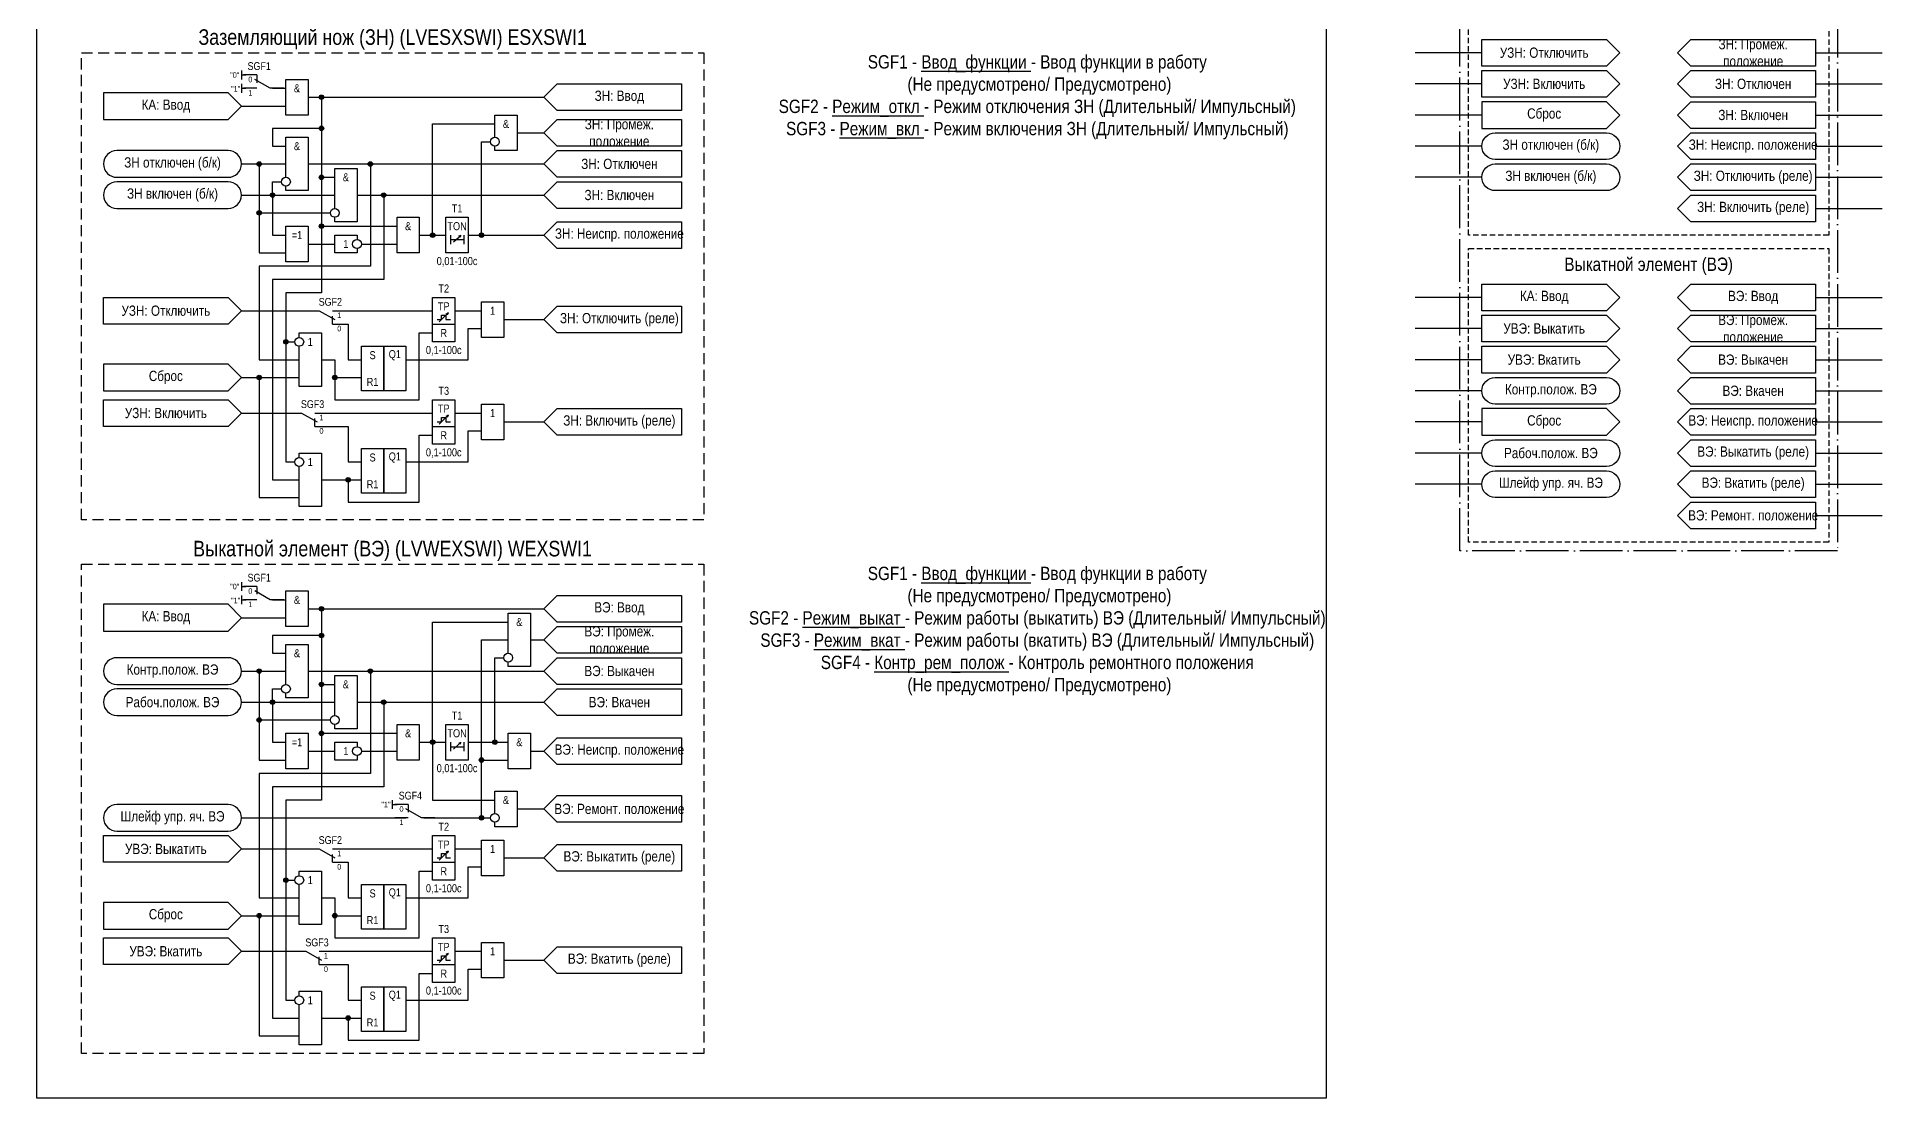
# Model space of a CAD drawing. Header units: millimetres. Extents: x -13 to 415, y 0 to 437.
# Drawn here: x 0 to 415, y 0 to 238.6 of the extents above; entities that cross this region are included whole.
import ezdxf
from ezdxf.enums import TextEntityAlignment as Align

# ---------------------------------------------------------------- set-up
doc = ezdxf.new("R2010")
doc.units = ezdxf.units.MM
doc.linetypes.add('ACAD_ISO04W100', pattern=[30, 24, -3, 0, -3])
doc.linetypes.add('штриховая2', pattern=[0.375, 0.25, -0.125])
doc.layers.add('TEXT', color=7, linetype='Continuous', lineweight=25)
doc.layers.add('Основная', color=7, linetype='Continuous')
doc.styles.add('2.5_Gost_RD', font='ARIALN.TTF', dxfattribs={"height": 2.5})
doc.styles.add('3.5_Gost_RD', font='ARIALN.TTF', dxfattribs={"height": 3.5})
doc.styles.add('Вывод', font='ARIALN.TTF', dxfattribs={"height": 2.5})
doc.styles.add('Компонент', font='ARIALN.TTF', dxfattribs={"height": 3.5})

# ---------------------------------------------------------------- blocks, each defined once
blk = doc.blocks.new('Точка')
at = {"ltscale": 100}
h = blk.add_hatch(color=256, dxfattribs=at)
h.dxf.hatch_style = 1
edge = h.paths.add_edge_path()
edge.add_arc((0, 0), 0.5, 0, 360)
blk.add_circle((0, 0), 0.5, dxfattribs=at)
blk = doc.blocks.new('*U958')
at = {"layer": 'Основная', "color": 0}
blk.add_line((0, 0), (7, 4), dxfattribs=at)
at = {"layer": 'Основная', "ltscale": 0.35}
blk.add_line((6, 6), (6, 2.5), dxfattribs=at)
blk = doc.blocks.new('*U1054')
at = {"layer": 'Основная', "color": 0}
for p, q in [((-3, 6), (-9, 6)), ((-3, 0), (-9, 0)), ((9, 0), (3, 0))]:
    blk.add_line(p, q, dxfattribs=at)
at = {"layer": 'Основная', "ltscale": 0.25, "xscale": -1}
blk.add_blockref('*U958', (3, 0), dxfattribs=at)
at = {"layer": 'Основная'}
for tag, height, style, p in [('ОУ', 3.5, 'Компонент', (-2, 10)), ('В1', 2.5, 'Вывод', (-13, 6)), ('В2', 2.5, 'Вывод', (-6, 4)), ('В3', 2.5, 'Вывод', (-6, -2))]:
    blk.add_attdef(tag, text='', height=height, dxfattribs=dict(at, style=style)).set_placement(p, align=Align.MIDDLE_CENTER)
blk = doc.blocks.new('*U1050')
at = {"layer": 'Основная', "color": 0}
for p, q in [((-9, 0), (-3, 0)), ((3, 6), (9, 6)), ((3, 0), (9, 0))]:
    blk.add_line(p, q, dxfattribs=at)
at = {"layer": 'Основная', "ltscale": 0.25}
blk.add_blockref('*U958', (-3, 0), dxfattribs=at)
at = {"layer": 'Основная'}
for tag, height, style, p in [('В2', 2.5, 'Вывод', (6, 8)), ('В3', 2.5, 'Вывод', (6, 2)), ('В1', 2.5, 'Вывод', (14, 6)), ('ОУ', 3.5, 'Компонент', (2, -4))]:
    blk.add_attdef(tag, text='', height=height, dxfattribs=dict(at, style=style)).set_placement(p, align=Align.MIDDLE_CENTER)

msp = doc.modelspace()

# ---------------------------------------------------------------- linework, layer by layer
at = {"ltscale": 100}
for p, q in [((325, 235), (310, 235)), ((400, 235), (415, 235)), ((46, 231), (46, 229)), ((46, 230), (47, 230)), ((46, 228), (46, 226)), ((46, 227), (47, 227)), ((325, 228), (310, 228)), ((400, 228), (415, 228)), ((400, 221), (415, 221)), ((325, 214), (310, 214)), ((400, 214), (415, 214)), ((325, 207), (310, 207)), ((400, 207), (415, 207)), ((400, 200), (415, 200)), ((97, 194), (97, 194)), ((325, 180), (310, 180)), ((400, 180), (415, 180)), ((90.5, 174.5), (92.5, 176.5)), ((92.5, 176.5), (91.99, 176.25)), ((92.5, 176.5), (92.26, 176.02)), ((325, 173), (310, 173)), ((400, 173), (415, 173)), ((325, 166), (310, 166)), ((400, 166), (415, 166)), ((325, 159), (310, 159)), ((400, 159), (415, 159)), ((90.5, 151.5), (92.5, 153.5)), ((92.5, 153.5), (91.99, 153.25)), ((92.5, 153.5), (92.26, 153.02)), ((400, 152), (415, 152)), ((325, 145), (310, 145)), ((400, 145), (415, 145)), ((325, 138), (310, 138)), ((400, 138), (415, 138)), ((400, 131), (415, 131)), ((46, 116), (46, 114)), ((46, 115), (47, 115)), ((46, 113), (46, 111)), ((46, 112), (47, 112)), ((97, 80), (97, 80)), ((80, 65), (80, 67)), ((80, 66), (81, 66)), ((90.5, 53.5), (92.5, 55.5)), ((92.5, 55.5), (91.99, 55.25)), ((92.5, 55.5), (92.26, 55.02)), ((90.5, 30.5), (92.5, 32.5)), ((92.5, 32.5), (91.99, 32.25)), ((92.5, 32.5), (92.26, 32.02))]:
    msp.add_line(p, q, dxfattribs=at)
at = {"color": 3, "ltscale": 100}
for p, q in [((325, 221), (310, 221)), ((325, 152), (310, 152))]:
    msp.add_line(p, q, dxfattribs=at)
at = {"color": 7, "ltscale": 100}
for p, q in [((93.7, 192.46), (95.37, 193.95)), ((95.37, 193.95), (94.85, 193.73)), ((95.37, 193.95), (95.11, 193.48)), ((93.7, 78.46), (95.37, 79.95)), ((95.37, 79.95), (94.85, 79.73)), ((95.37, 79.95), (95.11, 79.48))]:
    msp.add_line(p, q, dxfattribs=at)
at = {"color": 3, "ltscale": 100}
for points in [[(0, 429), (290, 429), (290, 0), (0, 0)], [(325, 224), (325, 218), (353, 218), (356, 221), (353, 224)], [(325, 155), (325, 149), (353, 149), (356, 152), (353, 155)]]:
    msp.add_lwpolyline(points, close=True, dxfattribs=at)
at = {"color": 251, "linetype": 'ACAD_ISO04W100', "lineweight": 30, "ltscale": 0.4, "true_color": 0x58595b}
msp.add_lwpolyline([(320, 425), (405, 425), (405, 123), (320, 123)], close=True, dxfattribs=at)
at = {"linetype": 'штриховая2', "ltscale": 5}
for points in [[(322, 253), (403, 253), (403, 194), (322, 194)], [(322, 191), (403, 191), (403, 125), (322, 125)]]:
    msp.add_lwpolyline(points, close=True, dxfattribs=at)
at = {"ltscale": 100}
for points in [[(353, 232), (325, 232), (325, 238), (353, 238), (356, 235)], [(400, 232), (372, 232), (369, 235), (372, 238), (400, 238)], [(56, 229), (61, 229), (61, 221), (56, 221)], [(353, 225), (325, 225), (325, 231), (353, 231), (356, 228)], [(372, 231), (400, 231), (400, 225), (372, 225), (369, 228)], [(15, 226), (15, 220), (43, 220), (46, 223), (43, 226)], [(372, 224), (400, 224), (400, 218), (372, 218), (369, 221)], [(372, 217), (400, 217), (400, 211), (372, 211), (369, 214)], [(372, 210), (400, 210), (400, 204), (372, 204), (369, 207)], [(372, 203), (400, 203), (400, 197), (372, 197), (369, 200)], [(56, 196), (61, 196), (61, 188), (56, 188)], [(81, 198), (86, 198), (86, 190), (81, 190)], [(92, 198), (97, 198), (97, 190), (92, 190)], [(353, 177), (325, 177), (325, 183), (353, 183), (356, 180)], [(400, 177), (372, 177), (369, 180), (372, 183), (400, 183)], [(15, 180), (43, 180), (46, 177), (43, 174), (15, 174)], [(89, 180), (94, 180), (94, 170), (89, 170)], [(100, 179), (105, 179), (105, 171), (100, 171)], [(353, 170), (325, 170), (325, 176), (353, 176), (356, 173)], [(400, 170), (372, 170), (369, 173), (372, 176), (400, 176)], [(89, 174), (94, 174), (94, 170), (89, 170)], [(73, 169), (78, 169), (78, 159), (73, 159)], [(78, 169), (83, 169), (83, 159), (78, 159)], [(353, 163), (325, 163), (325, 169), (353, 169), (356, 166)], [(372, 169), (400, 169), (400, 163), (372, 163), (369, 166)], [(15, 165), (15, 159), (43, 159), (46, 162), (43, 165)], [(372, 162), (400, 162), (400, 156), (372, 156), (369, 159)], [(15, 157), (43, 157), (46, 154), (43, 151), (15, 151)], [(89, 157), (94, 157), (94, 147), (89, 147)], [(100, 156), (105, 156), (105, 148), (100, 148)], [(372, 155), (400, 155), (400, 149), (372, 149), (369, 152)], [(89, 151), (94, 151), (94, 147), (89, 147)], [(73, 146), (78, 146), (78, 136), (73, 136)], [(78, 146), (83, 146), (83, 136), (78, 136)], [(372, 148), (400, 148), (400, 142), (372, 142), (369, 145)], [(372, 141), (400, 141), (400, 135), (372, 135), (369, 138)], [(372, 134), (400, 134), (400, 128), (372, 128), (369, 131)], [(56, 114), (61, 114), (61, 106), (56, 106)], [(15, 111), (15, 105), (43, 105), (46, 108), (43, 111)], [(81, 84), (86, 84), (86, 76), (81, 76)], [(92, 84), (97, 84), (97, 76), (92, 76)], [(56, 82), (61, 82), (61, 74), (56, 74)], [(106, 82), (111, 82), (111, 74), (106, 74)], [(15, 59), (43, 59), (46, 56), (43, 53), (15, 53)], [(89, 59), (94, 59), (94, 49), (89, 49)], [(100, 58), (105, 58), (105, 50), (100, 50)], [(89, 53), (94, 53), (94, 49), (89, 49)], [(73, 48), (78, 48), (78, 38), (73, 38)], [(78, 48), (83, 48), (83, 38), (78, 38)], [(15, 44), (15, 38), (43, 38), (46, 41), (43, 44)], [(15, 36), (43, 36), (46, 33), (43, 30), (15, 30)], [(89, 36), (94, 36), (94, 26), (89, 26)], [(100, 35), (105, 35), (105, 27), (100, 27)], [(89, 30), (94, 30), (94, 26), (89, 26)], [(73, 25), (78, 25), (78, 15), (73, 15)], [(78, 25), (83, 25), (83, 15), (78, 15)]]:
    msp.add_lwpolyline(points, close=True, dxfattribs=at)
at = {"linetype": 'штриховая2', "ltscale": 10}
for points in [[(150, 130), (10, 130), (10, 235), (150, 235)], [(150, 10), (10, 10), (10, 120), (150, 120)]]:
    msp.add_lwpolyline(points, close=True, dxfattribs=at)
at = {"ltscale": 100}
for points in [[(53, 227), (56, 227)], [(61, 225), (64, 225), (64, 218), (53, 218), (53, 214), (56, 214)], [(61, 225), (64, 225), (64, 218), (64, 218), (64, 181), (56, 181), (56, 143), (58, 143)], [(61, 225), (64, 225), (64, 218), (64, 218), (64, 181), (56, 181), (56, 170), (58, 170)], [(61, 225), (114, 225)], [(61, 225), (64, 225), (64, 207), (67, 207)], [(61, 225), (64, 225), (64, 196), (81, 196)], [(114, 225), (117, 228), (145, 228), (145, 222), (117, 222), (114, 225)], [(46, 223), (56, 223)], [(103, 216), (103, 221), (108, 221), (108, 213), (103, 213), (103, 214)], [(114, 217), (117, 220), (145, 220), (145, 214), (117, 214), (114, 217)], [(56, 207), (56, 216), (61, 216), (61, 204), (56, 204), (56, 205)], [(86, 194), (89, 194), (89, 219), (103, 219)], [(108, 217), (114, 217)], [(97, 194), (100, 194), (100, 215), (102, 215)], [(114, 210), (117, 213), (145, 213), (145, 207), (117, 207), (114, 210)], [(46, 210), (56, 210)], [(46, 210), (50, 210), (50, 199), (66, 199)], [(46, 210), (50, 210), (50, 190), (56, 190)], [(61, 210), (75, 210), (75, 187), (50, 187), (50, 166), (59, 166)], [(61, 210), (114, 210)], [(67, 200), (67, 209), (72, 209), (72, 197), (67, 197), (67, 198)], [(46, 203), (53, 203), (53, 206), (55, 206)], [(114, 203), (117, 206), (145, 206), (145, 200), (117, 200), (114, 203)], [(46, 203), (67, 203)], [(46, 203), (53, 203), (53, 194), (56, 194)], [(72, 203), (78, 203), (78, 184), (53, 184), (53, 139), (59, 139)], [(72, 203), (114, 203)], [(114, 194), (117, 197), (145, 197), (145, 191), (117, 191), (114, 194)], [(61, 192), (67, 192)], [(72, 191), (72, 190), (67, 190), (67, 194), (72, 194), (72, 193)], [(73, 192), (81, 192)], [(86, 194), (92, 194)], [(93, 194), (93, 192)], [(93, 193), (96, 193)], [(96, 194), (96, 192)], [(97, 194), (114, 194)], [(46, 177), (63, 177)], [(67, 177), (89, 177)], [(90, 175), (91, 175), (91, 176), (92, 176), (92, 175), (93, 175)], [(94, 177), (100, 177)], [(105, 175), (114, 175)], [(114, 175), (117, 178), (145, 178), (145, 172), (117, 172), (114, 175)], [(59, 171), (59, 172), (64, 172), (64, 160), (59, 160), (59, 169)], [(64, 166), (67, 166), (67, 157), (86, 157), (86, 172), (89, 172)], [(67, 174), (70, 174), (70, 166), (73, 166)], [(83, 166), (97, 166), (97, 173), (100, 173)], [(64, 166), (67, 166), (67, 162), (73, 162)], [(46, 162), (59, 162)], [(46, 162), (50, 162), (50, 135), (59, 135)], [(46, 154), (59, 154)], [(63, 154), (89, 154)], [(94, 154), (100, 154)], [(114, 152), (117, 155), (145, 155), (145, 149), (117, 149), (114, 152)], [(63, 151), (70, 151), (70, 143), (73, 143)], [(83, 143), (97, 143), (97, 150), (100, 150)], [(90, 152), (91, 152), (91, 153), (92, 153), (92, 152), (93, 152)], [(105, 152), (114, 152)], [(64, 139), (70, 139), (70, 134), (86, 134), (86, 149), (89, 149)], [(59, 144), (59, 145), (64, 145), (64, 133), (59, 133), (59, 142)], [(64, 139), (73, 139)], [(114, 110), (117, 113), (145, 113), (145, 107), (117, 107), (114, 110)], [(46, 108), (56, 108)], [(53, 112), (56, 112)], [(61, 110), (64, 110), (64, 104), (53, 104), (53, 100), (56, 100)], [(61, 110), (64, 110), (64, 104), (64, 104), (64, 67), (56, 67), (56, 22), (58, 22)], [(61, 110), (64, 110), (64, 104), (64, 104), (64, 67), (56, 67), (56, 49), (58, 49)], [(61, 110), (114, 110)], [(61, 110), (64, 110), (64, 93), (67, 93)], [(61, 110), (64, 110), (64, 82), (81, 82)], [(106, 100), (106, 109), (111, 109), (111, 97), (106, 97), (106, 98)], [(86, 80), (89, 80), (89, 107), (106, 107)], [(114, 103), (117, 106), (145, 106), (145, 100), (117, 100), (114, 103)], [(56, 93), (56, 102), (61, 102), (61, 90), (56, 90), (56, 91)], [(87, 63), (100, 63), (100, 103), (106, 103)], [(111, 103), (114, 103)], [(46, 96), (56, 96)], [(46, 96), (50, 96), (50, 85), (66, 85)], [(46, 96), (50, 96), (50, 76), (56, 76)], [(61, 96), (75, 96), (75, 73), (50, 73), (50, 45), (59, 45)], [(61, 96), (114, 96)], [(97, 80), (103, 80), (103, 99), (105, 99)], [(114, 96), (117, 99), (145, 99), (145, 93), (117, 93), (114, 96)], [(46, 89), (53, 89), (53, 92), (55, 92)], [(67, 86), (67, 95), (72, 95), (72, 83), (67, 83), (67, 84)], [(114, 89), (117, 92), (145, 92), (145, 86), (117, 86), (114, 89)], [(46, 89), (67, 89)], [(46, 89), (53, 89), (53, 80), (56, 80)], [(72, 89), (78, 89), (78, 70), (53, 70), (53, 18), (59, 18)], [(72, 89), (114, 89)], [(72, 77), (72, 76), (67, 76), (67, 80), (72, 80), (72, 79)], [(86, 80), (92, 80)], [(86, 80), (89, 80), (89, 67), (103, 67)], [(93, 80), (93, 78)], [(93, 79), (96, 79)], [(96, 80), (96, 78)], [(97, 80), (106, 80)], [(114, 78), (117, 81), (145, 81), (145, 75), (117, 75), (114, 78)], [(61, 78), (67, 78)], [(73, 78), (81, 78)], [(87, 63), (100, 63), (100, 76), (106, 76)], [(111, 78), (114, 78)], [(103, 64), (103, 69), (108, 69), (108, 61), (103, 61), (103, 62)], [(114, 65), (117, 68), (145, 68), (145, 62), (117, 62), (114, 65)], [(46, 63), (83, 63)], [(87, 63), (102, 63)], [(108, 65), (114, 65)], [(46, 56), (63, 56)], [(67, 56), (89, 56)], [(90, 54), (91, 54), (91, 55), (92, 55), (92, 54), (93, 54)], [(94, 56), (100, 56)], [(105, 54), (114, 54)], [(114, 54), (117, 57), (145, 57), (145, 51), (117, 51), (114, 54)], [(59, 50), (59, 51), (64, 51), (64, 39), (59, 39), (59, 48)], [(64, 45), (67, 45), (67, 36), (86, 36), (86, 51), (89, 51)], [(67, 53), (70, 53), (70, 45), (73, 45)], [(83, 45), (97, 45), (97, 52), (100, 52)], [(64, 45), (67, 45), (67, 41), (73, 41)], [(46, 41), (59, 41)], [(46, 41), (50, 41), (50, 14), (59, 14)], [(114, 31), (117, 34), (145, 34), (145, 28), (117, 28), (114, 31)], [(46, 33), (60, 33)], [(64, 33), (89, 33)], [(64, 30), (70, 30), (70, 22), (73, 22)], [(90, 31), (91, 31), (91, 32), (92, 32), (92, 31), (93, 31)], [(94, 33), (100, 33)], [(105, 31), (114, 31)], [(64, 18), (70, 18), (70, 13), (86, 13), (86, 28), (89, 28)], [(83, 22), (97, 22), (97, 29), (100, 29)], [(59, 23), (59, 24), (64, 24), (64, 12), (59, 12), (59, 21)], [(64, 18), (73, 18)]]:
    msp.add_lwpolyline(points, dxfattribs=at)
for points in [[(328, 211, -1), (328, 217), (353, 217, -1), (353, 211)], [(18, 207), (43, 207, 1), (43, 213), (18, 213, 1)], [(328, 204, -1), (328, 210), (353, 210, -1), (353, 204)], [(18, 200), (43, 200, 1), (43, 206), (18, 206, 1)], [(328, 156, -1), (328, 162), (353, 162, -1), (353, 156)], [(328, 142, -1), (328, 148), (353, 148, -1), (353, 142)], [(328, 135, -1), (328, 141), (353, 141, -1), (353, 135)], [(18, 93), (43, 93, 1), (43, 99), (18, 99, 1)], [(18, 86), (43, 86, 1), (43, 92), (18, 92, 1)], [(18, 60), (43, 60, 1), (43, 66), (18, 66, 1)]]:
    msp.add_lwpolyline(points, format="xyb", close=True, dxfattribs=at)
for centre in [(103, 215), (56, 206), (67, 199), (59, 170), (59, 143), (106, 99), (56, 92), (67, 85), (103, 63), (59, 49), (59, 22)]:
    msp.add_circle(centre, 1, dxfattribs=at)
for centre in [(72, 192), (72, 78)]:
    msp.add_circle(centre, 1)

# ---------------------------------------------------------------- block references
at = {"color": 2, "ltscale": 100}
for p in [(64, 225), (64, 218), (50, 210), (64, 207), (75, 210), (53, 203), (78, 203), (50, 199), (64, 196), (89, 194), (100, 194), (50, 162), (64, 110), (64, 104), (50, 96), (75, 96), (64, 93), (53, 89), (78, 89), (50, 85), (64, 82), (89, 80), (103, 80), (100, 63), (56, 49)]:
    msp.add_blockref('Точка', p, dxfattribs=at)
at = {"ltscale": 100}
for p in [(56, 170), (67, 162), (70, 139), (100, 76), (50, 41), (67, 41), (70, 18)]:
    msp.add_blockref('Точка', p, dxfattribs=at)
at = {"layer": 'Основная', "ltscale": 0.25, "xscale": 0.5, "yscale": 0.5, "zscale": 0.5}
for p, values in [((51, 227), {'ОУ': 'SGF1', 'В1': '"0"', 'В2': '0', 'В3': '1'}), ((51, 112), {'ОУ': 'SGF1', 'В1': '"0"', 'В2': '0', 'В3': '1'}), ((85, 63), {'ОУ': 'SGF4', 'В1': '"1"', 'В2': '0', 'В3': '1'})]:
    msp.add_blockref('*U1054', p, dxfattribs=at).add_auto_attribs(values)
at = {"layer": 'Основная', "ltscale": 0.25}
ref = msp.add_blockref('*U1050', (65, 177), dxfattribs=dict(at, xscale=-0.5, yscale=0.5, zscale=0.5, rotation=180))
ref.add_attrib('ОУ', 'SGF2', dxfattribs={"height": 1.75, "style": 'Компонент'}).set_placement((66, 179), align=Align.MIDDLE_CENTER)
ref.add_attrib('В2', '0', dxfattribs={"height": 1.25, "style": 'Вывод'}).set_placement((68, 173), align=Align.MIDDLE_CENTER)
ref.add_attrib('В3', '1', dxfattribs={"height": 1.25, "style": 'Вывод'}).set_placement((68, 176), align=Align.MIDDLE_CENTER)
ref = msp.add_blockref('*U1050', (61, 154), dxfattribs=dict(at, xscale=-0.5, yscale=0.5, zscale=0.5, rotation=180))
ref.add_attrib('ОУ', 'SGF3', dxfattribs={"height": 1.75, "style": 'Компонент'}).set_placement((62, 156), align=Align.MIDDLE_CENTER)
ref.add_attrib('В2', '0', dxfattribs={"height": 1.25, "style": 'Вывод'}).set_placement((64, 150), align=Align.MIDDLE_CENTER)
ref.add_attrib('В3', '1', dxfattribs={"height": 1.25, "style": 'Вывод'}).set_placement((64, 153), align=Align.MIDDLE_CENTER)
ref = msp.add_blockref('*U1050', (65, 56), dxfattribs=dict(at, xscale=-0.5, yscale=0.5, zscale=0.5, rotation=180))
ref.add_attrib('ОУ', 'SGF2', dxfattribs={"height": 1.75, "style": 'Компонент'}).set_placement((66, 58), align=Align.MIDDLE_CENTER)
ref.add_attrib('В2', '0', dxfattribs={"height": 1.25, "style": 'Вывод'}).set_placement((68, 52), align=Align.MIDDLE_CENTER)
ref.add_attrib('В3', '1', dxfattribs={"height": 1.25, "style": 'Вывод'}).set_placement((68, 55), align=Align.MIDDLE_CENTER)
ref = msp.add_blockref('*U1050', (62, 33), dxfattribs=dict(at, xscale=-0.5, yscale=0.5, zscale=0.5, rotation=180))
ref.add_attrib('ОУ', 'SGF3', dxfattribs={"height": 1.75, "style": 'Компонент'}).set_placement((63, 35), align=Align.MIDDLE_CENTER)
ref.add_attrib('В2', '0', dxfattribs={"height": 1.25, "style": 'Вывод'}).set_placement((65, 29), align=Align.MIDDLE_CENTER)
ref.add_attrib('В3', '1', dxfattribs={"height": 1.25, "style": 'Вывод'}).set_placement((65, 32), align=Align.MIDDLE_CENTER)

# ---------------------------------------------------------------- texts
at = {"color": 30, "ltscale": 100, "width": 140, "attachment_point": 5, "style": '3.5_Gost_RD'}
for s, insert, char_height in [('Заземляющий нож (ЗН) (LVESXSWI) {\\C6;ESXSWI1}', (80, 238), 3.5), ('SGF1 - {\\LВвод_функции} - Ввод функции в работу \\P^I(Не предусмотрено/ Предусмотрено)\\PSGF2 - {\\LРежим_откл} - Режим отключения ЗН (Длительный/ Импульсный)\\PSGF3 - {\\LРежим_вкл} - Режим включения ЗН (Длительный/ Импульсный)', (225, 225), 3), ('Выкатной элемент (ВЭ) (LVWEXSWI) {\\C6;WEXSWI1}', (80, 123), 3.5), ('SGF1 - {\\LВвод_функции} - Ввод функции в работу \\P^I(Не предусмотрено/ Предусмотрено)\\PSGF2 - {\\LРежим_выкат} - Режим работы (выкатить) ВЭ (Длительный/ Импульсный)\\PSGF3 -{\\L Режим_вкат} - Режим работы (вкатить) ВЭ (Длительный/ Импульсный)\\PSGF4 -{\\L Контр_рем_полож} - Контроль ремонтного положения \\P^I(Не предусмотрено/ Предусмотрено)', (225, 105), 3)]:
    msp.add_mtext(s, dxfattribs=dict(at, insert=insert, char_height=char_height))
at = {"ltscale": 100, "attachment_point": 5, "style": '2.5_Gost_RD'}
for s, insert, char_height, width in [('ЗН: Промеж. положение', (386, 235), 2.3, 28), ('УЗН: Отключить', (339, 235), 2.3, 28), ('УЗН: Включить', (339, 228), 2.3, 28), ('ЗН: Отключен', (386, 228), 2.3, 28), ('&', (58.5, 227), 1.8, 5), ('ЗН: Ввод', (131, 225), 2.3, 28), ('ЗН: Промеж. положение', (131, 217), 2.3, 28), ('ЗН: Включен', (386, 221), 2.3, 28), ('&', (105.5, 219), 1.8, 5), ('&', (58.5, 214), 1.8, 5), ('ЗН отключен (б/к)', (340.5, 214), 2.3, 31), ('ЗН: Неиспр. положение', (386, 214), 2.3, 28), ('ЗН отключен (б/к)', (30.5, 210), 2.3, 31), ('&', (69.5, 207), 1.8, 5), ('ЗН: Отключен', (131, 210), 2.3, 28), ('ЗН включен (б/к)', (340.5, 207), 2.3, 31), ('ЗН: Отключить (реле)', (386, 207), 2.3, 28), ('ЗН включен (б/к)', (30.5, 203), 2.3, 31), ('ЗН: Включен', (131, 203), 2.3, 28), ('T1', (94.5, 200), 1.8, 5), ('ЗН: Включить (реле)', (386, 200), 2.3, 28), ('&', (83.5, 196), 1.8, 5), ('TON', (94.5, 196), 1.8, 5), ('ЗН: Неиспр. положение', (131, 194), 2.3, 28), ('=1', (58.5, 194), 1.8, 5), ('1', (69.5, 192), 1.8, 5), ('0,01-100с', (94.5, 188), 1.8, 5), ('T2', (91.5, 182), 1.8, 5), ('TP', (91.5, 178), 1.8, 5), ('ВЭ: Ввод', (386, 180), 2.3, 28), ('УЗН: Отключить', (29, 177), 2.3, 28), ('1', (102.5, 177), 1.8, 5), ('ЗН: Отключить (реле)', (131, 175), 2.3, 28), ('ВЭ: Промеж. положение', (386, 173), 2.3, 28), ('1', (61.5, 170), 1.8, 5), ('R', (91.5, 172), 1.8, 5), ('УВЭ: Выкатить', (339, 173), 2.3, 28), ('S', (75.5, 167), 1.8, 5), ('Q1', (80.5, 167), 1.8, 5), ('0,1-100с', (91.5, 168), 1.8, 5), ('УВЭ: Вкатить', (339, 166), 2.3, 28), ('ВЭ: Выкачен', (386, 166), 2.3, 28), ('R1', (75.5, 161), 1.8, 5), ('T3', (91.5, 159), 1.8, 5), ('Контр.полож. ВЭ', (340.5, 159), 2.3, 31), ('ВЭ: Вкачен', (386, 159), 2.3, 28), ('УЗН: Включить', (29, 154), 2.3, 28), ('TP', (91.5, 155), 1.8, 5), ('1', (102.5, 154), 1.8, 5), ('ЗН: Включить (реле)', (131, 152), 2.3, 28), ('R', (91.5, 149), 1.8, 5), ('ВЭ: Неиспр. положение', (386, 152), 2.3, 28), ('0,1-100с', (91.5, 145), 1.8, 5), ('\\pt18.4;Рабоч.полож. ВЭ', (340.5, 145), 2.3, 31), ('ВЭ: Выкатить (реле)', (386, 145), 2.3, 28), ('1', (61.5, 143), 1.8, 5), ('S', (75.5, 144), 1.8, 5), ('Q1', (80.5, 144), 1.8, 5), ('R1', (75.5, 138), 1.8, 5), ('Шлейф упр. яч. ВЭ', (340.5, 138), 2.3, 31), ('ВЭ: Вкатить (реле)', (386, 138), 2.3, 28), ('ВЭ: Ремонт. положение', (386, 131), 2.3, 28), ('&', (58.5, 112), 1.8, 5), ('&', (108.5, 107), 1.8, 5), ('ВЭ: Ввод', (131, 110), 2.3, 28), ('ВЭ: Промеж. положение', (131, 103), 2.3, 28), ('&', (58.5, 100), 1.8, 5), ('Контр.полож. ВЭ', (30.5, 96), 2.3, 31), ('ВЭ: Выкачен', (131, 96), 2.3, 28), ('&', (69.5, 93), 1.8, 5), ('\\pt18.4;Рабоч.полож. ВЭ', (30.5, 89), 2.3, 31), ('ВЭ: Вкачен', (131, 89), 2.3, 28), ('T1', (94.5, 86), 1.8, 5), ('=1', (58.5, 80), 1.8, 5), ('1', (69.5, 78), 1.8, 5), ('&', (83.5, 82), 1.8, 5), ('TON', (94.5, 82), 1.8, 5), ('&', (108.5, 80), 1.8, 5), ('ВЭ: Неиспр. положение', (131, 78), 2.3, 28), ('0,01-100с', (94.5, 74), 1.8, 5), ('&', (105.5, 67), 1.8, 5), ('Шлейф упр. яч. ВЭ', (30.5, 63), 2.3, 31), ('ВЭ: Ремонт. положение', (131, 65), 2.3, 28), ('T2', (91.5, 61), 1.8, 5), ('УВЭ: Выкатить', (29, 56), 2.3, 28), ('TP', (91.5, 57), 1.8, 5), ('1', (102.5, 56), 1.8, 5), ('ВЭ: Выкатить (реле)', (131, 54), 2.3, 28), ('1', (61.5, 49), 1.8, 5), ('R', (91.5, 51), 1.8, 5), ('S', (75.5, 46), 1.8, 5), ('Q1', (80.5, 46), 1.8, 5), ('0,1-100с', (91.5, 47), 1.8, 5), ('R1', (75.5, 40), 1.8, 5), ('T3', (91.5, 38), 1.8, 5), ('УВЭ: Вкатить', (29, 33), 2.3, 28), ('TP', (91.5, 34), 1.8, 5), ('1', (102.5, 33), 1.8, 5), ('ВЭ: Вкатить (реле)', (131, 31), 2.3, 28), ('0,1-100с', (91.5, 24), 1.8, 5), ('R', (91.5, 28), 1.8, 5), ('1', (61.5, 22), 1.8, 5), ('S', (75.5, 23), 1.8, 5), ('Q1', (80.5, 23), 1.8, 5), ('R1', (75.5, 17), 1.8, 5)]:
    msp.add_mtext(s, dxfattribs=dict(at, insert=insert, char_height=char_height, width=width))
at = {"ltscale": 100, "char_height": 1.25, "attachment_point": 1, "style": '3.5_Gost_RD'}
for insert in [(43.66, 227.51), (43.66, 112.51)]:
    msp.add_mtext_dynamic_manual_height_columns('"1"', width=2, gutter_width=17.5, heights=[0], dxfattribs=dict(at, insert=insert))
at = {"color": 30, "ltscale": 100, "true_color": 0xf7941d, "insert": (362.5, 187), "char_height": 3, "width": 81, "attachment_point": 5, "style": '3.5_Gost_RD'}
msp.add_mtext('Выкатной элемент (ВЭ)', dxfattribs=at)
at = {"color": 0, "ltscale": 100, "insert": (339, 180), "char_height": 2.3, "width": 28, "attachment_point": 5, "style": '2.5_Gost_RD'}
msp.add_mtext('{\\C256;КА: Ввод}', dxfattribs=at)
at = {"layer": 'TEXT', "ltscale": 100, "char_height": 2.3, "width": 28, "attachment_point": 5, "style": '2.5_Gost_RD'}
for s, insert in [('КА: Ввод', (29, 223)), ('Сброс', (29, 162)), ('КА: Ввод', (29, 108)), ('Сброс', (29, 41))]:
    msp.add_mtext(s, dxfattribs=dict(at, insert=insert))
at = {"layer": 'TEXT', "color": 3, "ltscale": 100, "char_height": 2.3, "width": 28, "attachment_point": 5, "style": '2.5_Gost_RD'}
for insert in [(339, 221), (339, 152)]:
    msp.add_mtext('Сброс', dxfattribs=dict(at, insert=insert))

doc.saveas('drawing.dxf')
